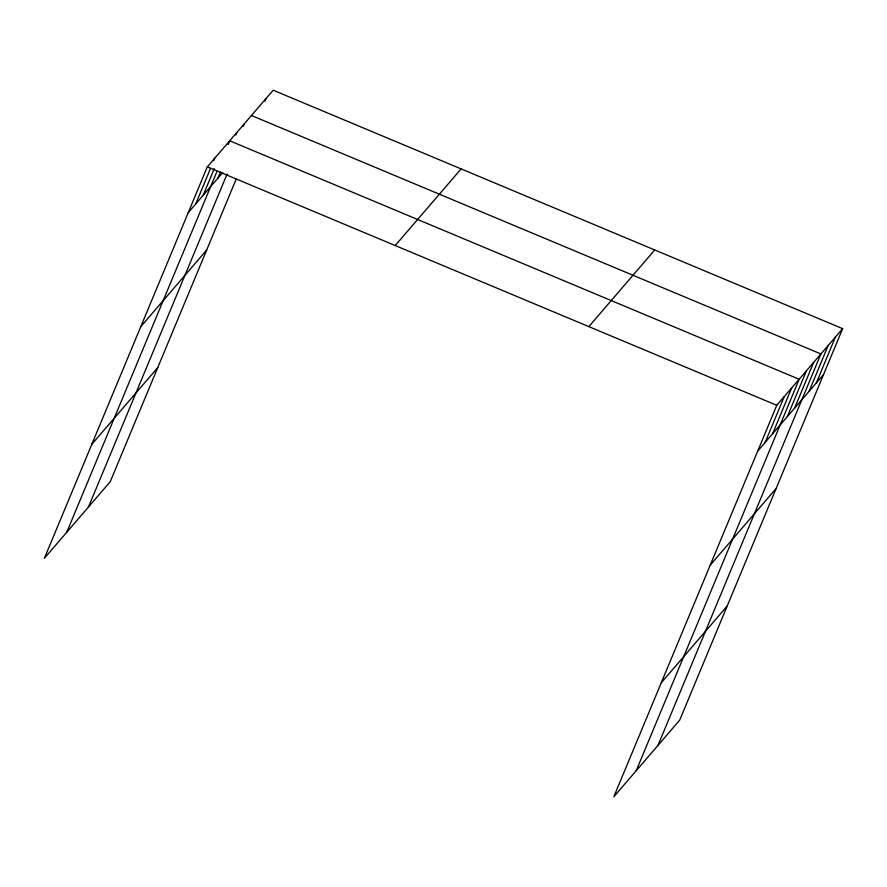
<?xml version="1.0" encoding="UTF-8"?>
<svg xmlns="http://www.w3.org/2000/svg" width="887" height="887" viewBox="0 0 887 887"><rect width="100%" height="100%" fill="white"/><g stroke="black" fill="none" stroke-linecap="round" stroke-linejoin="round"><path stroke-width="1.33" d="M842.65 328.656L776.757 405.304L613.804 796.792L679.697 720.133L842.65 328.656L273.196 90.208L207.303 166.867L44.35 558.344L110.243 481.696L236.197 179.096M195.717 203.966L210.541 168.353M213.712 160.713L214.776 158.174M203.178 195.273L214.299 168.563M66.747 532.278L217.005 171.324M228.125 144.614L229.711 140.8L799.165 379.248L636.212 770.725M217.892 178.165L220.541 171.801M235.898 134.913L236.962 132.374M243.149 126.486L244.202 123.936M88.489 506.987L227.116 173.974M264.891 101.185L265.945 98.645M765.171 442.413L784.23 396.622M772.632 433.721L791.692 387.929M787.346 416.602L806.416 370.81M794.597 408.175L813.656 362.384M657.954 745.435L820.907 353.957L251.453 115.51M809.099 391.311L828.159 345.52M816.339 382.885L835.399 337.093M188.244 212.647L222.726 172.544M140.756 326.726L206.649 250.079M91.838 444.265L157.72 367.617M395.225 245.544L461.118 168.896M588.846 326.616L654.728 249.968M757.698 451.095L823.591 374.447M710.221 565.174L776.103 488.526M661.292 682.713L727.174 606.065M207.303 166.867L776.757 405.304"/></g></svg>
